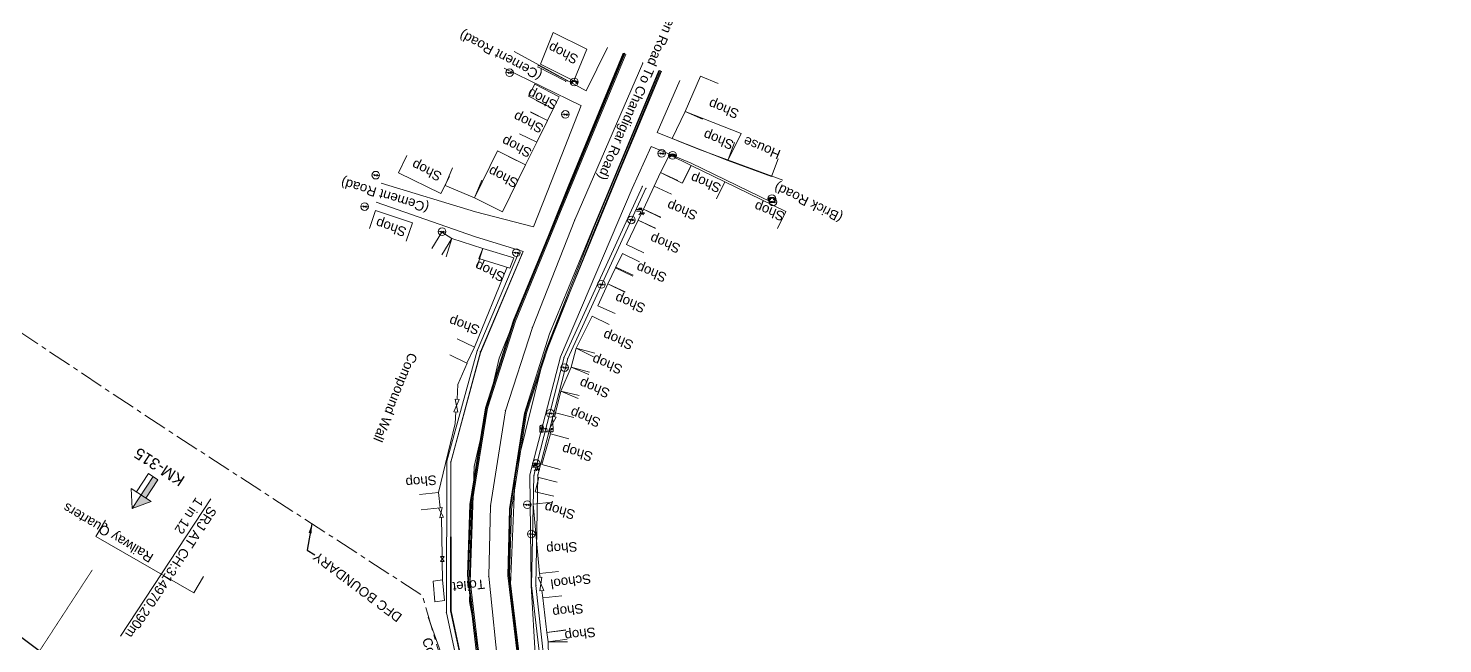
# Model space of a CAD drawing. Header units: metres. Extents: x 628572 to 633121, y 3388024 to 3391117.
# Drawn here: x 632702.7 to 633073.5, y 3388647.6 to 3388808.9 of the extents above; entities that cross this region are included whole.
import ezdxf
from ezdxf.enums import TextEntityAlignment as Align

# ---------------------------------------------------------------- set-up
doc = ezdxf.new("R2010")
doc.units = ezdxf.units.M
doc.header["$MEASUREMENT"] = 0
for name, pattern in [('CENTER', [2, 1.25, -0.25, 0.25, -0.25]), ('DASHED', [0.75, 0.5, -0.25]), ('PHANTOM2', [1.25, 0.625, -0.125, 0.125, -0.125, 0.125, -0.125])]:
    doc.linetypes.add(name, pattern=pattern)
for name, color, linetype, lineweight in [('Bridge Parapet', 7, 'Continuous', 0), ('Commercial Building Pucca', 251, 'Continuous', 0), ('Compound Wall', 251, 'Continuous', 0), ('DFCC BOUNDARY', 6, 'CENTER', 0), ('Drain Top', 5, 'Continuous', 0), ('Electric Pole', 251, 'Continuous', 0), ('Gate', 251, 'Continuous', 0), ('KM STONE', 7, 'Continuous', 0), ('MATCH LINE', 7, 'Continuous', 0), ('Ofc Pillar', 7, 'Continuous', 0), ('Residential Building Pucca', 251, 'Continuous', 0), ('Sign Board', 251, 'Continuous', 0), ('Subroad Centre', 34, 'Continuous', 0), ('Subroad Edge', 34, 'Continuous', 0), ('Tap', 8, 'Continuous', 0), ('Telephone_Pole', 8, 'Continuous', 0), ('Text', 251, 'Continuous', 0)]:
    doc.layers.add(name, color=color, linetype=linetype, lineweight=lineweight)
doc.layers.add('IR PROPOSALS', color=190, linetype='Continuous')
doc.styles.add('notes', font='romans.shx', dxfattribs={"height": 2})
doc.styles.get("Standard").update_dxf_attribs({"font": 'arial.ttf'})
doc.styles.add('Style-Arial', font='arial.ttf')
doc.styles.add('Text', font='arial.ttf', dxfattribs={"height": 2})
doc.dimstyles.new('ISO-25', dxfattribs={"dimtxt": 2.5, "dimasz": 2.5, "dimexe": 1.25, "dimexo": 0.625, "dimtad": 1, "dimtxsty": 'Standard', "dimcen": 2.5, "dimadec": 0, "dimazin": 0, "dimtfac": 1, "dimtmove": 0, "dimatfit": 3, "dimfxl": 1, "dimarcsym": 0})

# ---------------------------------------------------------------- blocks, each defined once
blk = doc.blocks.new('GT')
at = {"layer": 'Gate'}
for p, q in [((-0.5, -0.5), (-0.5, 0.5)), ((-0.5, 0.5), (0.5, -0.5)), ((0.5, 0.5), (0.5, -0.5))]:
    blk.add_line(p, q, dxfattribs=at)
at = {"layer": 'Gate', "flags": 128}
blk.add_lwpolyline([(0.5, 0.5), (-0.5, -0.5)], dxfattribs=at)
blk = doc.blocks.new('EP')
blk.add_hatch(color=8).paths.add_polyline_path([(0.31, -0.24), (0.31, 0), (-0.31, -0.19), (-0.31, 0.07), (-0.93, -0.01), (-0.21, 0.16), (-0.21, -0.05), (0.43, 0.15), (0.41, -0.1), (0.94, -0.01)])
at = {"color": 8}
for p, q in [((-0.93, -0.01), (-0.21, 0.16)), ((-0.31, 0.07), (-0.93, -0.01)), ((-0.31, -0.19), (-0.31, 0.07)), ((0.31, 0), (-0.31, -0.19)), ((-0.21, 0.16), (-0.21, -0.05)), ((-0.21, -0.05), (0.43, 0.15)), ((0.31, -0.24), (0.31, 0)), ((0.43, 0.15), (0.41, -0.1)), ((0.94, -0.01), (0.31, -0.24)), ((0.41, -0.1), (0.94, -0.01))]:
    blk.add_line(p, q, dxfattribs=at)
blk.add_circle((0, 0), 1, dxfattribs=at)
blk = doc.blocks.new('OFC')
at = {"ltscale": 5}
for p, q in [((-0.46, 0), (-0.46, 1.23)), ((-0.46, 0), (0.46, 0)), ((0.46, 0), (0.46, 1.23))]:
    blk.add_line(p, q, dxfattribs=at)
at = {"extrusion": (-1, -8.21066e-11, 0), "elevation": 0.34, "flags": 128}
blk.add_lwpolyline([(-1.13, 1.23), (-1.13, 0), (-0.77, 0), (-0.77, 1.23), (-1.13, 1.23)], close=True, dxfattribs=at)
at = {"extrusion": (-2.00765e-10, 1, 0), "elevation": 1.13, "flags": 128}
blk.add_lwpolyline([(-0.38, 1.23), (-0.38, 0), (0.34, 0), (0.34, 1.23), (-0.38, 1.23)], close=True, dxfattribs=at)
at = {"flags": 128}
blk.add_lwpolyline([(0.38, 1.13), (0.38, 0.77), (-0.34, 0.77), (-0.34, 1.13), (0.38, 1.13)], close=True, dxfattribs=at)
at = {"elevation": 1.23, "flags": 128}
blk.add_lwpolyline([(0.38, 0.77), (0.38, 1.13), (-0.34, 1.13), (-0.34, 0.77), (0.38, 0.77)], close=True, dxfattribs=at)
at = {"extrusion": (-8.0306e-11, -1, 0), "elevation": -0.77, "flags": 128}
blk.add_lwpolyline([(-0.34, 1.23), (-0.34, 0), (0.38, 0), (0.38, 1.23), (-0.34, 1.23)], close=True, dxfattribs=at)
at = {"extrusion": (1, -3.28427e-10, 0), "elevation": 0.38, "flags": 128}
blk.add_lwpolyline([(0.77, 1.23), (0.77, 0), (1.13, 0), (1.13, 1.23), (0.77, 1.23)], close=True, dxfattribs=at)
at = {"ltscale": 5}
blk.add_arc((0, 1.36), 0.48, 343.8979, 196.1021, dxfattribs=at)
at = {"ltscale": 5, "style": 'notes'}
blk.add_text('OFC', height=0.246, rotation=0, dxfattribs=at).set_placement((-0.33, 0.84))
at = {"style": 'notes'}
blk.add_text('OFC', height=0.937, rotation=180, dxfattribs=at).set_placement((3.18, 0.99, -359.18))
blk = doc.blocks.new('TAP')
at = {"layer": 'Tap', "color": 8}
for p, q in [((-0.32, 0), (0.32, 0)), ((-1.01, -0.33), (0.24, -0.33)), ((-1.01, -0.75), (-0.18, -0.75)), ((-0.37, -0.12), (-0.37, -0.05)), ((-0.1, -0.17), (-0.32, -0.17)), ((-0.05, -0.22), (-0.05, -0.33)), ((0.03, -0.95), (0.03, -1.32)), ((0.03, -1.32), (0.45, -1.32)), ((0.05, -0.22), (0.05, -0.33)), ((0.1, -0.17), (0.32, -0.17)), ((0.37, -0.12), (0.37, -0.05)), ((0.45, -0.54), (0.45, -1.32))]:
    blk.add_line(p, q, dxfattribs=at)
at = {"layer": 'Tap', "color": 8, "linetype": 'DASHED'}
for p, q in [((-0.37, -1.72), (0.03, -1.32)), ((0.24, -1.32), (0.24, -1.72)), ((0.85, -1.72), (0.45, -1.32))]:
    blk.add_line(p, q, dxfattribs=at)
at = {"layer": 'Tap', "color": 8}
for centre, radius, start, end in [((-0.32, -0.05), 0.0499, 90, 180), ((0.32, -0.05), 0.0499, 0, 90), ((-0.32, -0.12), 0.0499, 180, 270), ((-0.18, -0.95), 0.208, 0, 90), ((-0.1, -0.22), 0.0499, 0, 90), ((0.1, -0.22), 0.0499, 90, 180), ((0.24, -0.54), 0.208, 0, 90), ((0.32, -0.12), 0.0499, 270, 0)]:
    blk.add_arc(centre, radius, start, end, dxfattribs=at)
at = {"layer": 'Tap', "color": 8, "ltscale": 5, "style": 'notes'}
blk.add_text('TAP', height=0.25, rotation=180, dxfattribs=at).set_placement((1.12, -1.15, -147.73))
blk = doc.blocks.new('TP')
at = {"layer": 'Telephone_Pole'}
blk.add_hatch(color=8, dxfattribs=at).paths.add_polyline_path([(0.49, 0.08, -0.516403), (0.5, 0.04, 0.157799), (0.42, -0.19, 0.257253), (0.43, -0.21), (0.7, -0.4, 0.297943), (0.73, -0.4, 0.213635), (0.94, -0.09, 0.292624), (0.86, 0.1, 0.314672), (-0.86, 0.1, 0.297888), (-0.94, -0.1, 0.205841), (-0.73, -0.4, 0.297943), (-0.7, -0.4), (-0.43, -0.21, 0.257253), (-0.42, -0.19, 0.155164), (-0.5, 0.04, -0.510878), (-0.49, 0.08, -0.167449)])
at = {"layer": 'Telephone_Pole', "color": 8}
for p, q in [((-0.7, -0.4), (-0.43, -0.21)), ((0.7, -0.4), (0.43, -0.21))]:
    blk.add_line(p, q, dxfattribs=at)
blk.add_circle((0, 0), 1.03, dxfattribs=at)
for centre, radius, start, end in [((0.01, -1.13), 1.5, 55.3659, 125.2353), ((-0.48, 0.05), 0.0243, 109.2181, 217.464), ((-0.82, -0.21), 0.402, 2.1844, 37.464), ((0.01, -1.34), 1.5, 71.1943, 109.2181), ((0.82, -0.21), 0.402, 141.9464, 177.8156), ((0.48, 0.06), 0.0243, 321.9464, 71.1943), ((0.75, -0.06), 0.194, 350.1231, 55.3659), ((-0.44, -0.19), 0.0258, 304.4776, 2.1844), ((0.44, -0.19), 0.0258, 177.8156, 235.5224), ((0.72, -0.38), 0.0258, 235.5224, 301.8866), ((0.49, -0.01), 0.462, 301.8866, 350.1231)]:
    blk.add_arc(centre, radius, start, end, dxfattribs=at)
for p in [(-0.44, -0.22), (0.44, -0.22)]:
    blk.add_point(p, dxfattribs=at)
blk = doc.blocks.new('TSB')
at = {"const_width": 0.132, "flags": 128}
blk.add_lwpolyline([(-0.51, 0.84), (0.54, 0.84), (0, 1.85), (-0.51, 0.84)], close=True, dxfattribs=at)
at = {"const_width": 0.142, "flags": 128}
blk.add_lwpolyline([(0, 0.84), (0, 0)], dxfattribs=at)
blk = doc.blocks.new('KM POST PLAN')
h = blk.add_hatch(color=256)
h.paths.add_polyline_path([(-6.25, -8.47), (0, 0), (0, -8.47), (-3, -8.47)], flags=16)
h.paths.add_polyline_path([(-3, -20), (-3, -8.47), (0, -8.47), (0, -20)], flags=16)
at = {"flags": 128}
for points in [[(0, 0), (-6.25, -8.47), (6.25, -8.47)], [(0, 0), (0, -20)], [(0, 0), (6.25, -8.47)], [(3, -8.47), (3, -20), (-3, -20), (-3, -8.47)]]:
    blk.add_lwpolyline(points, dxfattribs=at)

msp = doc.modelspace()

# ---------------------------------------------------------------- hatches: boundary and pattern name
at = {"layer": 'IR PROPOSALS'}
h = msp.add_hatch(dxfattribs=at)
h.set_pattern_fill('ANSI31', color=256, scale=80, angle=45)
h.set_pattern_definition([(90, (0, -1000), (-10, 2e-15), [])])
h.paths.add_polyline_path([(632210.59, 3388962.71), (632203.9, 3388952.55), (632209.59, 3388947.88), (632222.86, 3388937.63), (632240.29, 3388925.48), (632256.89, 3388913.88), (632778.9, 3388571.14), (632780.92, 3388574.2), (632666.97, 3388659.27, 0.015097), (632580.52, 3388719.84)])
h.paths.add_polyline_path([(632596.21, 3388702.59), (632537.66, 3388740.62), (632535.54, 3388737.36), (632594.09, 3388699.34)], flags=24)

# ---------------------------------------------------------------- linework, layer by layer
at = {"layer": 'Bridge Parapet', "flags": 128}
for points in [[(632820.99, 3388638.16), (632817.82, 3388665.56), (632818.44, 3388684.07), (632822.57, 3388709.39), (632829.89, 3388732.37), (632841.88, 3388761.28), (632858.9, 3388802.35), (632859.12, 3388802.29), (632842.09, 3388761.1), (632830.18, 3388732.3), (632822.79, 3388709.44), (632818.7, 3388684.05), (632818.06, 3388665.63), (632821.31, 3388638.1)], [(632831.77, 3388639.77), (632828.66, 3388665.56), (632829.06, 3388682.8), (632833.05, 3388708.09), (632838.63, 3388725.25), (632851.17, 3388757.01), (632868.15, 3388797.79), (632868.42, 3388797.7), (632851.44, 3388756.89), (632838.9, 3388725.18), (632833.32, 3388708.01), (632829.34, 3388682.73), (632828.89, 3388665.59), (632832, 3388639.86)]]:
    msp.add_lwpolyline(points, dxfattribs=at)
at = {"layer": 'Commercial Building Pucca', "flags": 128}
for points in [[(632836.95, 3388799.46), (632845.75, 3388795.13), (632849.14, 3388803.43), (632840.27, 3388807.79), (632836.95, 3388799.46)], [(632835.45, 3388794.26), (632841.9, 3388790.95), (632840.33, 3388787.76), (632833.8, 3388791.11), (632835.45, 3388794.26)], [(632886.09, 3388774.22), (632871.46, 3388779.98), (632874.88, 3388787.1), (632889.6, 3388781.3), (632886.09, 3388774.22)], [(632833.05, 3388773.06), (632827.01, 3388760.74), (632819.67, 3388764.46), (632825.71, 3388776.8), (632833.05, 3388773.06)], [(632868.44, 3388771.07), (632870.78, 3388775.73), (632876.48, 3388772.95), (632874.14, 3388768.29), (632868.44, 3388771.07)], [(632821.9, 3388751.19), (632829.97, 3388748.76), (632828.96, 3388746.06), (632820.8, 3388748.52), (632821.9, 3388751.19)], [(632811.8, 3388658.9), (632811.28, 3388664.31), (632808.8, 3388663.99), (632809.32, 3388658.57), (632811.8, 3388658.9)]]:
    msp.add_lwpolyline(points, close=True, dxfattribs=at)
for points in [[(632879.46, 3388785.1), (632874.88, 3388787.1), (632878.94, 3388796.38), (632883.52, 3388794.38)], [(632835.85, 3388789.99), (632840.33, 3388787.76), (632838.81, 3388784.72), (632834.33, 3388786.95)], [(632834.33, 3388786.94), (632838.81, 3388784.71), (632835.99, 3388779.04), (632831.51, 3388781.26)], [(632831.5, 3388781.24), (632835.99, 3388779.04), (632833.05, 3388773.06), (632828.56, 3388775.26)], [(632813.09, 3388770.05), (632810.89, 3388765.56), (632799.74, 3388771.02), (632801.94, 3388775.51)], [(632874.3, 3388768.45), (632876.48, 3388772.95), (632885.31, 3388768.67), (632883.13, 3388764.18)], [(632821.61, 3388769.07), (632819.67, 3388764.46), (632811.96, 3388767.7), (632813.9, 3388772.31)], [(632871.32, 3388765.4), (632866.79, 3388767.51), (632868.44, 3388771.07), (632872.98, 3388768.96)], [(632868.48, 3388759.35), (632863.96, 3388761.47), (632866.79, 3388767.51), (632871.31, 3388765.39)], [(632883.11, 3388764.18), (632885.31, 3388768.67), (632901.27, 3388760.87), (632899.07, 3388756.38)], [(632792.14, 3388756.44), (632793.75, 3388761.17), (632803.42, 3388757.86), (632801.8, 3388753.13)], [(632864.06, 3388750.07), (632859.55, 3388752.21), (632862.58, 3388758.61), (632867.1, 3388756.47)], [(632867.09, 3388756.44), (632862.58, 3388758.61), (632863.96, 3388761.47), (632868.46, 3388759.31)], [(632808.51, 3388751.15), (632811.14, 3388755.41), (632813.75, 3388753.79), (632811.13, 3388749.53)], [(632812.23, 3388749.02), (632813.75, 3388753.79), (632821.9, 3388751.19), (632820.38, 3388746.43)], [(632861.14, 3388743.92), (632856.64, 3388746.11), (632858.46, 3388749.85), (632862.96, 3388747.66)], [(632859.11, 3388739.72), (632854.6, 3388741.89), (632856.73, 3388746.32), (632861.24, 3388744.15)], [(632856.58, 3388734.1), (632852.02, 3388736.16), (632854.6, 3388741.89), (632859.16, 3388739.83)], [(632850.84, 3388722.81), (632846.35, 3388725.01), (632850.49, 3388733.44), (632854.97, 3388731.23)], [(632815.17, 3388727.47), (632819.68, 3388725.32), (632817.69, 3388721.12), (632813.17, 3388723.27)], [(632849.85, 3388718.8), (632845.02, 3388720.1), (632846.35, 3388725.01), (632851.18, 3388723.7)], [(632846.88, 3388711.82), (632842.29, 3388713.81), (632845.02, 3388720.1), (632849.61, 3388718.11)], [(632845.74, 3388706.88), (632840.88, 3388708.07), (632842.29, 3388713.81), (632847.15, 3388712.62)], [(632842.14, 3388693.23), (632837.33, 3388694.57), (632839.58, 3388702.64), (632844.39, 3388701.3)], [(632840.49, 3388686.22), (632835.62, 3388687.36), (632836.5, 3388691.11), (632841.37, 3388689.97)], [(632805.3, 3388686.68), (632810.27, 3388687.18), (632810.68, 3388683.18), (632805.7, 3388682.67)], [(632841.71, 3388666.48), (632836.74, 3388666.01), (632835.03, 3388684.19), (632840, 3388684.66)], [(632843.64, 3388651.13), (632838.68, 3388650.53), (632837.59, 3388659.58), (632842.55, 3388660.17)], [(632843.98, 3388648.76), (632839.03, 3388648.05), (632838.68, 3388650.53), (632843.63, 3388651.24)], [(632844.04, 3388644.23), (632839.04, 3388644.22), (632839.03, 3388648.05), (632844.03, 3388648.06)]]:
    msp.add_lwpolyline(points, dxfattribs=at)
at = {"layer": 'Compound Wall', "flags": 128}
for points in [[(632819.69, 3388725.34), (632828.19, 3388746.08)], [(632815.14, 3388711.66), (632815.27, 3388715.57), (632817.72, 3388721.16)], [(632814.59, 3388705.31), (632814.79, 3388708.32)], [(632840.87, 3388708.01), (632840.61, 3388707.09)], [(632810.27, 3388687.19), (632814.59, 3388705.31)], [(632839.79, 3388703.79), (632839.51, 3388702.63)], [(632811.24, 3388670.44), (632811.07, 3388680.72)], [(632811.28, 3388664.31), (632811.24, 3388669.15)], [(632836.74, 3388666.01), (632836.85, 3388664.98)], [(632837.32, 3388661.51), (632837.59, 3388659.58)], [(633058.11, 3388386.45), (633043.4, 3388397.29), (633036.48, 3388402.65), (633002.46, 3388427.92), (632990.16, 3388437.36), (632983.86, 3388441.98), (632949.69, 3388468.45), (632916.23, 3388496.39), (632901.86, 3388509.32), (632886.54, 3388523.4), (632858.98, 3388550.46), (632853.29, 3388556.57), (632852.65, 3388557.47), (632828.08, 3388594.24), (632812.87, 3388639.66), (632807.52, 3388654.55)]]:
    msp.add_lwpolyline(points, dxfattribs=at)
at = {"layer": 'DFCC BOUNDARY', "ltscale": 5, "flags": 128}
msp.add_lwpolyline([(632847.81, 3388559.87), (632823.15, 3388601.95), (632813.06, 3388636.23), (632805.99, 3388660.26), (632736.76, 3388705.19), (632557.63, 3388824.33), (632613.48, 3388910.41), (632526.1, 3388954.74), (632475.31, 3388878.33), (632379.38, 3388941.92), (632358.48, 3388968.59), (632330.75, 3389006.71), (632310.39, 3389039.48), (632283.54, 3389090.17), (632272.6, 3389114.83)], dxfattribs=at)
at = {"layer": 'Drain Top', "flags": 128}
for points in [[(632836.31, 3388798.74), (632843.6, 3388795.02)], [(632836.4, 3388799.22), (632844.04, 3388795.13)], [(633044.41, 3388428.61), (633035.85, 3388434.9), (632997.41, 3388463.28), (632958.69, 3388490.95), (632926.59, 3388515.27), (632901.67, 3388537.89), (632886.73, 3388552.33), (632878.71, 3388560.59), (632869.55, 3388572.81), (632856.75, 3388592.07), (632843.2, 3388619.76), (632836.86, 3388643.34), (632834.61, 3388662.86), (632835.27, 3388691.7), (632843.16, 3388722.67), (632863.69, 3388767.47)], [(632864.62, 3388766.95), (632844.14, 3388722.31), (632836.25, 3388691.78), (632835.79, 3388662.85), (632837.82, 3388643.7), (632844.16, 3388620.12), (632857.59, 3388592.55), (632870.34, 3388573.46), (632879.57, 3388561.17), (632887.58, 3388552.98), (632902.57, 3388538.48), (632927.26, 3388516.05), (632959.15, 3388491.44), (632998.06, 3388464.07), (633036.59, 3388435.61), (633044.99, 3388429.36)], [(632994.5, 3388435.6), (632970.04, 3388453.56), (632938.02, 3388479.92), (632906.19, 3388506.02), (632899.58, 3388512.09), (632876.87, 3388533.49), (632873.76, 3388536.32), (632858.4, 3388551.46), (632842.21, 3388573.18), (632829.1, 3388594.92), (632820.15, 3388619.63), (632812.3, 3388655.69), (632812.39, 3388695.42), (632820.42, 3388724.37), (632831.22, 3388749.93)], [(632832.08, 3388749.62), (632821.25, 3388724.12), (632813.45, 3388695.21), (632813.43, 3388656.2), (632821.24, 3388619.82), (632830.04, 3388595.32), (632843.06, 3388573.69), (632859.16, 3388552.11), (632874.62, 3388537.12), (632877.72, 3388534.24), (632900.63, 3388512.84), (632907.03, 3388506.99), (632938.3, 3388480.59), (632970.85, 3388454.41), (632995.03, 3388436.2)]]:
    msp.add_lwpolyline(points, dxfattribs=at)
at = {"layer": 'Drain Top'}
for p in [(632836.31, 3388798.74), (632836.4, 3388799.22), (632843.6, 3388795.02), (632844.04, 3388795.13), (632863.69, 3388767.47), (632864.62, 3388766.95), (632831.22, 3388749.93), (632832.08, 3388749.62), (632820.42, 3388724.37), (632821.25, 3388724.12), (632843.16, 3388722.67), (632844.14, 3388722.31), (632812.39, 3388695.42), (632813.45, 3388695.21), (632835.27, 3388691.7), (632836.25, 3388691.79), (632834.61, 3388662.86), (632835.79, 3388662.85), (632812.3, 3388655.69), (632813.43, 3388656.2)]:
    msp.add_point(p, dxfattribs=at)
at = {"layer": 'Gate', "flags": 128}
for points in [[(632873.47, 3388795.24), (632867.52, 3388781.6)], [(632866.01, 3388777.94), (632861.03, 3388766.88), (632842.22, 3388722.79), (632834.16, 3388691.81), (632834.57, 3388662.85), (632835.67, 3388643.47), (632843.13, 3388619.66), (632856.05, 3388591.68), (632869.61, 3388572.62), (632878.63, 3388560.59), (632886.58, 3388552.08), (632901.55, 3388537.79), (632910.73, 3388528.51)]]:
    msp.add_lwpolyline(points, dxfattribs=at)
at = {"layer": 'IR PROPOSALS'}
msp.add_lwpolyline([(632179.96, 3388984.82), (632179.96, 3388984.82, 0.029296), (632203.53, 3388971.25), (632260.29, 3388942.86, -0.029296), (632283.86, 3388929.29), (632587.53, 3388729.93, -0.015097), (632674.06, 3388669.3), (632962.39, 3388454.03)], format="xyb", dxfattribs=at)
at = {"layer": 'IR PROPOSALS', "lineweight": 13, "flags": 128}
msp.add_lwpolyline([(632726.89, 3388649.58), (632750.6, 3388685.55)], dxfattribs=at)
at = {"layer": 'MATCH LINE', "linetype": 'PHANTOM2', "ltscale": 15, "const_width": 0.2}
msp.add_lwpolyline([(632719.5, 3388666.94), (632644.42, 3388551.75)], dxfattribs=at)
at = {"layer": 'Residential Building Pucca', "flags": 128}
for points in [[(632899.26, 3388774.7), (632897.54, 3388770.01), (632886.09, 3388774.22), (632887.81, 3388778.91)], [(632748.63, 3388665.25), (632746.14, 3388660.91), (632720.44, 3388675.65), (632722.92, 3388679.99)]]:
    msp.add_lwpolyline(points, dxfattribs=at)
at = {"layer": 'Subroad Centre', "flags": 128}
msp.add_lwpolyline([(633068.55, 3388363.29), (633068.73, 3388375.95), (633064.38, 3388390.3), (633046.59, 3388414.39), (633033.52, 3388424.07), (632998.18, 3388449.2), (632960.96, 3388475.18), (632936.74, 3388493.92), (632917.24, 3388508.63), (632894.75, 3388528.78), (632876.32, 3388547.75), (632864.11, 3388561.91), (632850.82, 3388580.2), (632840.77, 3388597.81), (632833.11, 3388615.65), (632826.13, 3388638.75), (632823.42, 3388665.29), (632823.91, 3388683.72), (632827.78, 3388708.65), (632834.86, 3388730.49), (632845.94, 3388758.67), (632863.8, 3388799.78)], dxfattribs=at)
at = {"layer": 'Subroad Centre'}
for p in [(632863.8, 3388799.77), (632845.94, 3388758.67), (632834.86, 3388730.49), (632827.78, 3388708.65), (632823.91, 3388683.72), (632823.42, 3388665.29)]:
    msp.add_point(p, dxfattribs=at)
at = {"layer": 'Subroad Edge', "flags": 128}
for points in [[(632858.65, 3388802.39), (632844.19, 3388767.39), (632826.14, 3388722.39), (632819.56, 3388694.06), (632818.37, 3388658.66), (632825.21, 3388622.09)], [(632830.04, 3388802.81), (632848.94, 3388792.47)], [(632848.94, 3388792.47), (632854.55, 3388803.85)], [(633063.35, 3388364.17), (633062.7, 3388375.37), (633059.16, 3388387.92), (633052.19, 3388400.13), (633042.93, 3388410.1), (633030.7, 3388419.94), (632995.63, 3388445.19), (632958.76, 3388471.46), (632933.5, 3388490.32), (632914.54, 3388505), (632890.92, 3388525.59), (632872.68, 3388543.98), (632859.61, 3388558.85), (632846.62, 3388577.44), (632836.25, 3388596.15), (632828.36, 3388614.14), (632821.59, 3388638.13), (632818.37, 3388665.56), (632818.95, 3388683.99), (632823.05, 3388709.36), (632830.44, 3388732.14), (632842.05, 3388760.41), (632859.35, 3388802.1)], [(632827.47, 3388798.46), (632847.56, 3388788.63)], [(633073.47, 3388376.03), (633069.2, 3388391.53), (633059.83, 3388407.47), (633049.98, 3388417.65), (633036.49, 3388428.12), (633001.12, 3388452.94), (632963.44, 3388479.84), (632939.64, 3388497.67), (632920.75, 3388512.72), (632896.02, 3388534.64), (632879.72, 3388551.25), (632867.61, 3388565.14), (632855.09, 3388582.97), (632845.32, 3388600.54), (632838.04, 3388617.33), (632831.48, 3388639.84), (632828.42, 3388665.44), (632828.82, 3388682.9), (632832.75, 3388708.04), (632839.38, 3388728.79), (632850.92, 3388756.96), (632867.96, 3388797.84)], [(632831.65, 3388642.27), (632829.14, 3388663.03), (632830.38, 3388692.35), (632838.1, 3388723.7), (632857.01, 3388769.65), (632868.7, 3388797.61)], [(632835.17, 3388756.82), (632839.88, 3388768.83), (632847.6, 3388788.68)], [(632900.51, 3388769.08), (632878.4, 3388777.19), (632867.52, 3388781.6)], [(632897.52, 3388763.32), (632876.49, 3388773.5), (632866.01, 3388777.94)], [(632835.17, 3388756.82), (632819.95, 3388760.79), (632795.23, 3388768.29)], [(632832.41, 3388750.37), (632819.72, 3388754.32), (632793.94, 3388763.33)], [(633045.39, 3388420.87), (633045.39, 3388420.87), (633043.45, 3388420.05), (633037.04, 3388417.2), (633030.24, 3388416.1), (633022.73, 3388418.07), (633000.84, 3388433.27), (632971.24, 3388455.12), (632907.45, 3388507.2), (632900.76, 3388512.9), (632874.65, 3388537.28), (632859.18, 3388552.2), (632843.52, 3388573.52), (632830.06, 3388595.35), (632821.25, 3388619.88), (632813.52, 3388656.22), (632813.49, 3388695.13), (632821.25, 3388723.83), (632832.42, 3388750.36)]]:
    msp.add_lwpolyline(points, dxfattribs=at)

# ---------------------------------------------------------------- block references
at = {"layer": 'Electric Pole'}
for p in [(632828.88, 3388797.24), (632843.52, 3388786.3), (632868.75, 3388776.08), (632793.78, 3388770.39), (632790.87, 3388762.17), (632897.93, 3388763.39), (632860.8, 3388758.67), (632811.19, 3388755.59), (632830.67, 3388750.08), (632852.93, 3388741.78), (632843.29, 3388719.96), (632839.52, 3388707.97), (632835.87, 3388694.82), (632833.53, 3388684.04), (632834.56, 3388676.35)]:
    msp.add_blockref('EP', p, dxfattribs=at)
at = {"layer": 'Gate'}
for p, xscale, zscale, rotation in [((632814.97, 3388709.99), 3.372005337892213, 1.836302082417872, 83.9958025688052), ((632840.2, 3388705.44), 3.40011190974639, 1.843939236999526, 255.9958025688018), ((632810.89, 3388681.94), 2.530101184017812, 1.590629178664157, 98.99580256879929), ((632811.24, 3388669.79), 1.288000388373803, 1.1349010478336, 89.99580256880401), ((632837.09, 3388663.24), 3.503215237390181, 1.871687804466915, 277.9958025688055)]:
    msp.add_blockref('GT', p, dxfattribs=dict(at, xscale=xscale, zscale=zscale, rotation=rotation))
at = {"layer": 'KM STONE'}
ref = msp.add_blockref('KM POST PLAN', (632729.98, 3388683.01), dxfattribs=dict(at, xscale=0.4999999999999972, yscale=0.4999999999999972, zscale=0.4999999999999972, rotation=146.9049276839436))
ref.add_attrib('KM-POST', 'KM-315', dxfattribs={"layer": '0', "height": 3, "rotation": 146.9049, "style": 'Style-Arial'}).set_placement((632737.07, 3388693.91), align=Align.MIDDLE_CENTER)
at = {"layer": 'Ofc Pillar'}
msp.add_blockref('OFC', (632837.24, 3388703.03), dxfattribs=at)
at = {"layer": 'Sign Board'}
msp.add_blockref('TSB', (632837.39, 3388703.16), dxfattribs=at)
at = {"layer": 'Tap'}
for p in [(632863.14, 3388761.74), (632835.71, 3388694.65)]:
    msp.add_blockref('TAP', p, dxfattribs=at)
at = {"layer": 'Telephone_Pole'}
for p in [(632845.83, 3388794.8), (632871.6, 3388775.58), (632897.63, 3388764.21)]:
    msp.add_blockref('TP', p, dxfattribs=at)

# ---------------------------------------------------------------- texts
at = {"layer": 'DFCC BOUNDARY', "linetype": 'Continuous', "ltscale": 5}
msp.add_text('DFC BOUNDARY', height=2.5, rotation=143, dxfattribs=at).set_placement((632777.86, 3388670.88), align=Align.MIDDLE_RIGHT)
at = {"layer": 'IR PROPOSALS', "lineweight": 13, "insert": (632749.48, 3388684.32), "char_height": 2.5, "width": 53.9825, "attachment_point": 4, "rotation": 236.6069, "line_spacing_factor": 0.648, "style": 'Style-Arial'}
msp.add_mtext('\\A1;\\pxsm1;SRJ AT {\\A0;CH:314970.290m\\P1 in 12 }', dxfattribs=at)
at = {"layer": 'Subroad Centre', "style": 'Text'}
msp.add_text('(Bitumen Road To Chandigar Road)', height=2.5, rotation=246.5149, dxfattribs=at).set_placement((632874.18, 3388821.03))
at = {"layer": 'Subroad Edge', "style": 'Text'}
for s, rotation, p in [('(Cement Road)', 152.0666, (632837.64, 3388797.28)), ('(Brick Road)', 154.1601, (632916.44, 3388760.12))]:
    msp.add_text(s, height=2.5, rotation=rotation, dxfattribs=at).set_placement(p)
at = {"layer": 'Text'}
for s, rotation, p in [('Shop', 153.8122, (632847.14, 3388801.6)), ('Shop', 153.8122, (632841.7, 3388789.62)), ('Shop', 158.4956, (632889.25, 3388787.42)), ('Shop', 153.8122, (632838, 3388783.5)), ('Shop', 153.8122, (632834.93, 3388777.1)), ('Shop', 158.4956, (632887.89, 3388779.3)), ('House', 157.7621, (632900.16, 3388776.8)), ('Shop', 153.9073, (632811.35, 3388770.9)), ('Shop', 153.8122, (632831.42, 3388769.17)), ('Shop', 158.4956, (632884.54, 3388767.99)), ('Shop', 158.4956, (632878.34, 3388760.8)), ('Shop', 158.4956, (632901.22, 3388760.55)), ('Shop', 161.1262, (632802.06, 3388756.52)), ('Shop', 158.4956, (632873.89, 3388752.13)), ('Shop', 155.2751, (632827.93, 3388744.59)), ('Shop', 158.4956, (632870.29, 3388744.52)), ('Shop', 158.4956, (632864.71, 3388736.48)), ('Shop', 158.4956, (632861.58, 3388726.82)), ('Compound Wall', 247.7141, (632802.5, 3388724.08)), ('Shop', 158.4956, (632858.71, 3388720.43)), ('Shop', 158.4956, (632855.39, 3388714.2)), ('Shop', 158.4956, (632852.98, 3388706.51)), ('Shop', 164.4102, (632850.88, 3388697.69)), ('Shop', 185.3754, (632809.64, 3388691.78)), ('Railway Quarters', 149.0036, (632735.76, 3388670.83)), ('Shop', 164.4102, (632846.28, 3388682.47)), ('Shop', 185.3754, (632846.53, 3388674.31)), ('School', 188.2133, (632850.04, 3388665.92)), ('Toilet', 185.3754, (632822.3, 3388664.51)), ('Shop', 188.2133, (632848.04, 3388658.13)), ('Shop', 188.2133, (632851.24, 3388651.95)), ('Compound Wall', 288.5056, (632805.88, 3388648.7))]:
    msp.add_text(s, height=2.5, rotation=rotation, dxfattribs=at).set_placement(p)
at = {"layer": 'Text', "style": 'Text'}
msp.add_text('(Cement Road)', height=2.5, rotation=163.1218, dxfattribs=at).set_placement((632807.96, 3388762.86))
at = {"layer": 'Text', "width": 0.999999}
msp.add_text('Shop', height=2.5, rotation=160.9013, dxfattribs=at).set_placement((632821.26, 3388730.83))

# ---------------------------------------------------------------- leaders
at = {"layer": 'DFCC BOUNDARY', "linetype": 'Continuous', "lineweight": 0, "ltscale": 5}
msp.add_leader([(632777.06, 3388679.04), (632775.79, 3388672.13), (632777.86, 3388670.88)], dimstyle='ISO-25', override={"dimtxt": 3, "dimtad": 0, "dimdec": 3, "dimzin": 2, "dimtdec": 3}, dxfattribs=at)

doc.saveas('drawing.dxf')
